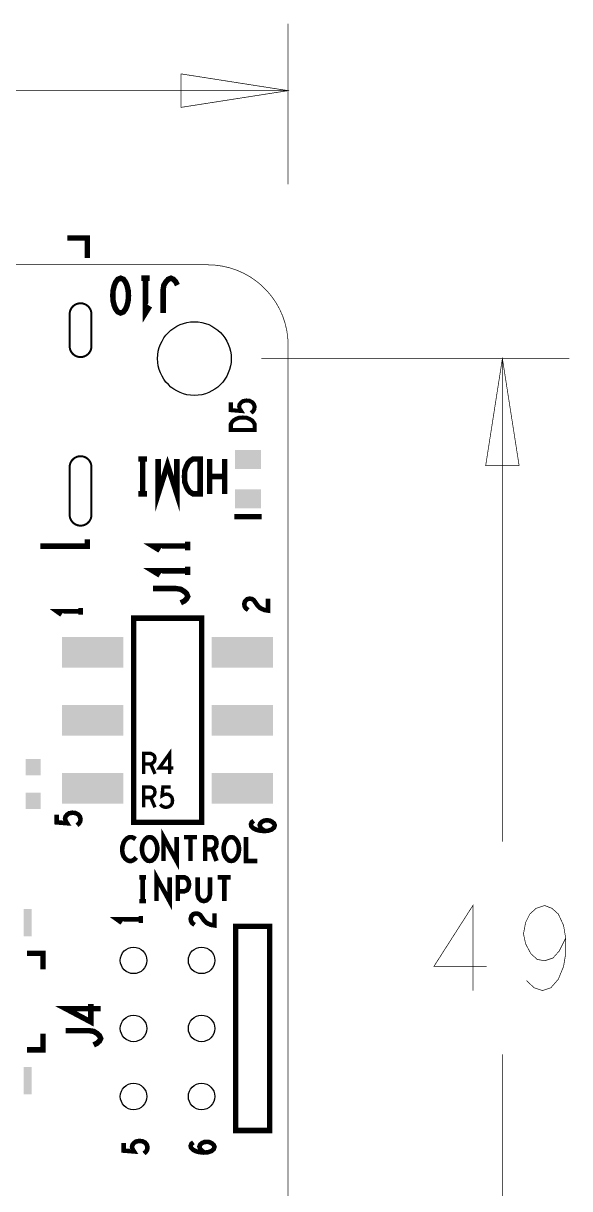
# Model space of a CAD drawing. Extents: x -14.6 to 75.5, y -11 to 65.5.
# Drawn here: x 55.11 to 75.51, y 22.02 to 65.51 of the extents above; entities that cross this region are included whole.
import ezdxf

# ---------------------------------------------------------------- set-up
doc = ezdxf.new("R2010")
doc.units = 0
doc.layers.get('0').update_dxf_attribs({"linetype": 'CONTINUOUS'})
for name, color, linetype in [('BOARD_ART', 7, 'CONTINUOUS'), ('DIMENSION_ART', 2, 'CONTINUOUS'), ('PASTETOP_ART', 4, 'CONTINUOUS'), ('RECEIVERPI_ROU', 5, 'CONTINUOUS'), ('RECEIVERPIPRO-1-2_DRL', 10, 'CONTINUOUS'), ('SILK_TOP_ART', 9, 'CONTINUOUS')]:
    doc.layers.add(name, color=color, linetype=linetype)

# ---------------------------------------------------------------- blocks, each defined once
blk = doc.blocks.new('RECTANGLE_54')
blk.add_solid([(1.143, 0.5715), (1.143, -0.5715), (-1.143, 0.5715), (-1.143, -0.5715)])
blk = doc.blocks.new('RECTANGLE_56')
blk.add_solid([(0.4826, 0.3556), (0.4826, -0.3556), (-0.4826, 0.3556), (-0.4826, -0.3556)])
blk = doc.blocks.new('RECTANGLE_49')
blk.add_solid([(0.1524, 0.508), (0.1524, -0.508), (-0.1524, 0.508), (-0.1524, -0.508)])
blk = doc.blocks.new('RECTANGLE_11')
blk.add_solid([(0.2794, 0.3048), (0.2794, -0.3048), (-0.2794, 0.3048), (-0.2794, -0.3048)])
blk = doc.blocks.new('ROUND_86')
blk.add_circle((0, 0), 0.495)
blk = doc.blocks.new('ROUND_4')
blk.add_circle((0, 0), 1.375)

msp = doc.modelspace()

# ---------------------------------------------------------------- linework, layer by layer
at = {"layer": 'BOARD_ART', "const_width": 0.0254}
for points in [[(62, 56.5), (3, 56.5)], [(65, 3), (65, 53.5)]]:
    msp.add_lwpolyline(points, dxfattribs=at)
msp.add_lwpolyline([(65, 53.5, 0.4142136), (62, 56.5)], format="xyb", dxfattribs=at)
at = {"layer": 'DIMENSION_ART', "const_width": 0.0254}
for points in [[(65, 59.5), (65, 65.5)], [(61, 62.375), (65, 63), (61, 63.625), (61, 62.375)], [(53.1371, 63), (65, 63)], [(73.625, 49), (73, 53), (72.375, 49), (73.625, 49)], [(64, 53), (75.5, 53)], [(73, 34.9687), (73, 53)], [(71.8976, 29.4125), (71.8976, 32.5875), (70.4409, 30.3121), (72.4095, 30.3121)], [(73.9055, 29.7828), (74.1811, 29.5183), (74.496, 29.4125), (74.811, 29.5183), (75.0866, 29.8357), (75.2835, 30.3121), (75.3622, 30.7883), (75.3622, 31.3704), (75.2835, 31.8466), (75.0866, 32.27), (74.8504, 32.4817), (74.5748, 32.5875), (74.2598, 32.4817), (74.0236, 32.27), (73.8661, 31.9525), (73.7874, 31.5291), (73.8661, 31.1588), (74.063, 30.7883), (74.2992, 30.5766), (74.5748, 30.5237), (74.8897, 30.6295), (75.126, 30.8941), (75.3622, 31.3704)], [(73, 27.0313), (73, 4)]]:
    msp.add_lwpolyline(points, dxfattribs=at)
at = {"layer": 'RECEIVERPI_ROU', "const_width": 0.075}
for points in [[(57.6568, 54.6569, 1), (56.843, 54.6569)], [(56.843, 53.4629, 1), (57.6568, 53.4629)], [(57.6568, 48.9489, 1), (56.843, 48.9489)], [(56.843, 47.1709, 1), (57.6568, 47.1709)]]:
    msp.add_lwpolyline(points, format="xyb", dxfattribs=at)
for points in [[(56.843, 54.6569), (56.843, 53.4629)], [(57.6568, 53.4629), (57.6568, 54.6569)], [(56.843, 48.9489), (56.843, 47.1709)], [(57.6568, 47.1709), (57.6568, 48.9489)]]:
    msp.add_lwpolyline(points, dxfattribs=at)
at = {"layer": 'SILK_TOP_ART'}
for points, const_width in [([(57.5, 56.75), (57.5, 57.5), (56.75, 57.5)], 0.2032), ([(58.746, 54.7), (58.8527, 54.7433), (58.9327, 54.8517), (58.986, 54.9816), (59.026, 55.155), (59.0393, 55.35), (59.026, 55.545), (58.986, 55.7184), (58.9327, 55.8484), (58.8527, 55.9567), (58.746, 56), (58.6393, 55.9567), (58.5593, 55.8484), (58.506, 55.7184), (58.466, 55.545), (58.4527, 55.35), (58.466, 55.155), (58.506, 54.9816), (58.5593, 54.8517), (58.6393, 54.7433), (58.746, 54.7)], 0.2032), ([(60.8667, 55.74), (60.8, 55.87), (60.72, 55.9567), (60.6267, 56), (60.52, 55.9567), (60.44, 55.87), (60.36, 55.74), (60.3333, 55.5667), (60.3333, 54.7)], 0.2032), ([(59.833, 56), (59.513, 56)], 0.2032), ([(59.673, 56), (59.673, 54.7), (59.833, 54.96)], 0.2032), ([(63.6167, 50.9697), (63.6907, 51.0332), (63.7352, 51.1072), (63.75, 51.2025), (63.7204, 51.2978), (63.6611, 51.3718), (63.5574, 51.4248), (63.4389, 51.4353), (63.3203, 51.4142), (63.2462, 51.3612), (63.187, 51.2872), (63.1722, 51.2131), (63.187, 51.139), (63.2462, 51.0438), (62.861, 51.0755), (62.861, 51.3612)], 0.1524), ([(63.75, 50.3347), (62.861, 50.3347), (62.861, 50.5463), (62.9055, 50.631), (62.9647, 50.6945), (63.0536, 50.7474), (63.1574, 50.7898), (63.3055, 50.8003), (63.4537, 50.7898), (63.5574, 50.7474), (63.6463, 50.6945), (63.7056, 50.631), (63.75, 50.5463), (63.75, 50.3347)], 0.1524), ([(59.729, 49.25), (59.409, 49.25)], 0.2032), ([(59.569, 47.95), (59.569, 49.25)], 0.2032), ([(60.8427, 49.25), (60.8427, 47.95), (60.496, 49.0333), (60.1493, 47.95), (60.1493, 49.25)], 0.2032), ([(61.7163, 49.25), (61.7163, 47.95), (61.4497, 47.95), (61.343, 48.015), (61.263, 48.1017), (61.1963, 48.2316), (61.143, 48.3834), (61.1297, 48.6), (61.143, 48.8167), (61.1963, 48.9684), (61.263, 49.0984), (61.343, 49.185), (61.4497, 49.25), (61.7163, 49.25)], 0.2032), ([(62.07, 47.95), (62.07, 49.25)], 0.2032), ([(62.63, 49.25), (62.63, 47.95)], 0.2032), ([(62.07, 48.6), (62.63, 48.6)], 0.2032), ([(59.729, 47.95), (59.409, 47.95)], 0.2032), ([(64.008, 47.103), (62.992, 47.103)], 0.2032), ([(55.75, 46), (57.5, 46), (57.5, 46.25)], 0.2032), ([(61.25, 46.004), (59.95, 46.004), (60.21, 45.844)], 0.2032), ([(61.25, 45.844), (61.25, 46.164)], 0.2032), ([(61.25, 44.917), (61.25, 45.237)], 0.2032), ([(61.25, 45.077), (59.95, 45.077), (60.21, 44.917)], 0.2032), ([(60.99, 43.8833), (61.12, 43.95), (61.2067, 44.03), (61.25, 44.1233), (61.2067, 44.23), (61.12, 44.31), (60.99, 44.39), (60.8167, 44.4167), (59.95, 44.4167)], 0.2032), ([(63.5092, 43.6164), (63.4203, 43.6799), (63.3758, 43.754), (63.361, 43.8387), (63.3906, 43.9445), (63.4647, 44.0186), (63.5536, 44.0398), (63.6425, 44.0292), (63.7166, 43.9868), (63.8648, 43.7752), (63.9685, 43.6799), (64.1167, 43.6164), (64.25, 43.5952), (64.25, 44.0398)], 0.17), ([(57.25, 43.5675), (56.361, 43.5675), (56.5388, 43.4405)], 0.17), ([(57.25, 43.4405), (57.25, 43.6945)], 0.17), ([(59.23, 35.69), (61.77, 35.69), (61.77, 43.31), (59.23, 43.31), (59.23, 35.69)], 0.2032), ([(59.6058, 37.5), (59.6058, 38.262), (59.8704, 38.262), (59.9551, 38.2239), (60.008, 38.1731), (60.0292, 38.0715), (60.008, 37.9699), (59.9445, 37.9064), (59.8704, 37.8683), (59.6058, 37.8683)], 0.127), ([(60.5795, 37.5), (60.5795, 38.262), (60.1879, 37.7159), (60.7171, 37.7159)], 0.127), ([(59.8704, 37.8683), (60.0292, 37.5)], 0.127), ([(59.6058, 36.25), (59.6058, 37.012), (59.8704, 37.012), (59.9551, 36.9739), (60.008, 36.9231), (60.0292, 36.8215), (60.008, 36.7199), (59.9445, 36.6564), (59.8704, 36.6183), (59.6058, 36.6183)], 0.127), ([(60.2197, 36.3643), (60.2832, 36.3008), (60.3572, 36.2627), (60.4525, 36.25), (60.5478, 36.2754), (60.6218, 36.3262), (60.6748, 36.4151), (60.6853, 36.5167), (60.6642, 36.6183), (60.6112, 36.6818), (60.5372, 36.7326), (60.4631, 36.7453), (60.389, 36.7326), (60.2938, 36.6818), (60.3255, 37.012), (60.6112, 37.012)], 0.127), ([(59.8704, 36.6183), (60.0292, 36.25)], 0.127), ([(57.1167, 35.5847), (57.1907, 35.6482), (57.2352, 35.7222), (57.25, 35.8175), (57.2204, 35.9128), (57.1611, 35.9868), (57.0574, 36.0398), (56.9389, 36.0503), (56.8203, 36.0292), (56.7462, 35.9762), (56.687, 35.9022), (56.6722, 35.8281), (56.687, 35.754), (56.7462, 35.6588), (56.361, 35.6905), (56.361, 35.9762)], 0.17), ([(64.1296, 35.3664), (64.0259, 35.4405), (63.9666, 35.504), (63.937, 35.5887), (63.9666, 35.6628), (64.0259, 35.7157), (64.1148, 35.758), (64.2185, 35.7686), (64.3074, 35.758), (64.3963, 35.7157), (64.4704, 35.6522), (64.5, 35.5781), (64.4704, 35.4934), (64.3815, 35.4193), (64.2481, 35.377), (64.1, 35.3664), (63.9074, 35.3876), (63.8036, 35.4193), (63.6999, 35.4722), (63.6258, 35.5463), (63.611, 35.6204), (63.6406, 35.6945), (63.7147, 35.7474)], 0.17), ([(60.3481, 34.25), (60.3481, 35.139), (60.8349, 34.25), (60.8349, 35.139)], 0.17), ([(59.3003, 35.0649), (59.2368, 35.1094), (59.1628, 35.139), (59.0781, 35.139), (58.9828, 35.0945), (58.9088, 35.0205), (58.8558, 34.9316), (58.8135, 34.7834), (58.8029, 34.65), (58.8241, 34.5167), (58.8558, 34.4278), (58.9193, 34.3389), (58.9934, 34.2796), (59.0675, 34.25), (59.1416, 34.25), (59.2157, 34.2796), (59.2792, 34.3241), (59.3321, 34.3833)], 0.17), ([(59.8295, 34.25), (59.7448, 34.2648), (59.6708, 34.3241), (59.6072, 34.413), (59.5649, 34.5167), (59.5437, 34.6352), (59.5437, 34.7538), (59.5649, 34.8723), (59.6072, 34.976), (59.6708, 35.0649), (59.7448, 35.1242), (59.8295, 35.139), (59.9142, 35.1242), (59.9882, 35.0649), (60.0518, 34.976), (60.0941, 34.8723), (60.1153, 34.7538), (60.1153, 34.6352), (60.0941, 34.5167), (60.0518, 34.413), (59.9882, 34.3241), (59.9142, 34.2648), (59.8295, 34.25)], 0.17), ([(61.1101, 35.139), (61.5969, 35.139)], 0.17), ([(61.3535, 35.139), (61.3535, 34.25)], 0.17), ([(61.9038, 34.25), (61.9038, 35.139), (62.1684, 35.139), (62.2531, 35.0945), (62.306, 35.0353), (62.3272, 34.9167), (62.306, 34.7982), (62.2425, 34.7241), (62.1684, 34.6797), (61.9038, 34.6797)], 0.17), ([(62.8775, 34.25), (62.7928, 34.2648), (62.7188, 34.3241), (62.6552, 34.413), (62.6129, 34.5167), (62.5917, 34.6352), (62.5917, 34.7538), (62.6129, 34.8723), (62.6552, 34.976), (62.7188, 35.0649), (62.7928, 35.1242), (62.8775, 35.139), (62.9622, 35.1242), (63.0362, 35.0649), (63.0998, 34.976), (63.1421, 34.8723), (63.1633, 34.7538), (63.1633, 34.6352), (63.1421, 34.5167), (63.0998, 34.413), (63.0362, 34.3241), (62.9622, 34.2648), (62.8775, 34.25)], 0.17), ([(63.4278, 35.139), (63.4278, 34.25), (63.8512, 34.25)], 0.17), ([(62.1684, 34.6797), (62.3272, 34.25)], 0.17), ([(60.0861, 32.75), (60.0861, 33.639), (60.5729, 32.75), (60.5729, 33.639)], 0.17), ([(59.4405, 33.639), (59.6945, 33.639)], 0.17), ([(59.5675, 33.639), (59.5675, 32.75)], 0.17), ([(60.8798, 32.75), (60.8798, 33.639), (61.1338, 33.639), (61.2185, 33.5945), (61.282, 33.4908), (61.3032, 33.3723), (61.282, 33.2538), (61.2291, 33.1649), (61.1338, 33.1204), (60.8798, 33.1204)], 0.17), ([(61.6207, 33.639), (61.6207, 33.0019), (61.663, 32.8685), (61.7477, 32.7796), (61.8535, 32.75), (61.9593, 32.7796), (62.044, 32.8685), (62.0863, 33.0019), (62.0863, 33.639)], 0.17), ([(62.3721, 33.639), (62.8589, 33.639)], 0.17), ([(62.6155, 33.639), (62.6155, 32.75)], 0.17), ([(59.4405, 32.75), (59.6945, 32.75)], 0.17), ([(59.5, 31.9405), (59.5, 32.1945)], 0.17), ([(61.5092, 31.8664), (61.4203, 31.9299), (61.3758, 32.004), (61.361, 32.0887), (61.3906, 32.1945), (61.4647, 32.2686), (61.5536, 32.2898), (61.6425, 32.2792), (61.7166, 32.2368), (61.8648, 32.0252), (61.9685, 31.9299), (62.1167, 31.8664), (62.25, 31.8452), (62.25, 32.2898)], 0.17), ([(59.5, 32.0675), (58.611, 32.0675), (58.7888, 31.9405)], 0.17), ([(63.04, 24.19), (64.31, 24.19), (64.31, 31.81), (63.04, 31.81), (63.04, 24.19)], 0.2032), ([(55.25, 30.8), (55.85, 30.8), (55.85, 30.2)], 0.205), ([(58, 28.737), (56.7, 28.737), (57.6317, 28.2437), (57.6317, 28.9103)], 0.2032), ([(55.25, 27.2), (55.85, 27.2), (55.85, 27.8)], 0.205), ([(57.74, 27.3833), (57.87, 27.45), (57.9567, 27.53), (58, 27.6233), (57.9567, 27.73), (57.87, 27.81), (57.74, 27.89), (57.5667, 27.9167), (56.7, 27.9167)], 0.2032), ([(59.6167, 23.3347), (59.6907, 23.3982), (59.7352, 23.4722), (59.75, 23.5675), (59.7204, 23.6628), (59.6611, 23.7368), (59.5574, 23.7898), (59.4389, 23.8003), (59.3203, 23.7792), (59.2462, 23.7262), (59.187, 23.6522), (59.1722, 23.5781), (59.187, 23.504), (59.2462, 23.4088), (58.861, 23.4405), (58.861, 23.7262)], 0.17), ([(61.8796, 23.3664), (61.7759, 23.4405), (61.7166, 23.504), (61.687, 23.5887), (61.7166, 23.6628), (61.7759, 23.7157), (61.8648, 23.758), (61.9685, 23.7686), (62.0574, 23.758), (62.1463, 23.7157), (62.2204, 23.6522), (62.25, 23.5781), (62.2204, 23.4934), (62.1315, 23.4193), (61.9981, 23.377), (61.85, 23.3664), (61.6574, 23.3876), (61.5536, 23.4193), (61.4499, 23.4722), (61.3758, 23.5463), (61.361, 23.6204), (61.3906, 23.6945), (61.4647, 23.7474)], 0.17)]:
    msp.add_lwpolyline(points, dxfattribs=dict(at, const_width=const_width))

# ---------------------------------------------------------------- block references
at = {"layer": 'PASTETOP_ART'}
for name, p in [('RECTANGLE_56', (63.5, 49.2366)), ('RECTANGLE_56', (63.5, 47.7634)), ('RECTANGLE_54', (57.706, 42.04)), ('RECTANGLE_54', (63.294, 42.04)), ('RECTANGLE_54', (57.706, 39.5)), ('RECTANGLE_54', (63.294, 39.5)), ('RECTANGLE_11', (55.48, 37.75)), ('RECTANGLE_54', (57.706, 36.96)), ('RECTANGLE_54', (63.294, 36.96)), ('RECTANGLE_11', (55.48, 36.5)), ('RECTANGLE_49', (55.275, 31.95)), ('RECTANGLE_49', (55.275, 26.05))]:
    msp.add_blockref(name, p, dxfattribs=at)
at = {"layer": 'RECEIVERPIPRO-1-2_DRL'}
for name, p in [('ROUND_4', (61.5, 53)), ('ROUND_86', (59.23, 30.54)), ('ROUND_86', (61.77, 30.54)), ('ROUND_86', (59.23, 28)), ('ROUND_86', (61.77, 28)), ('ROUND_86', (59.23, 25.46)), ('ROUND_86', (61.77, 25.46))]:
    msp.add_blockref(name, p, dxfattribs=at)

doc.saveas('drawing.dxf')
